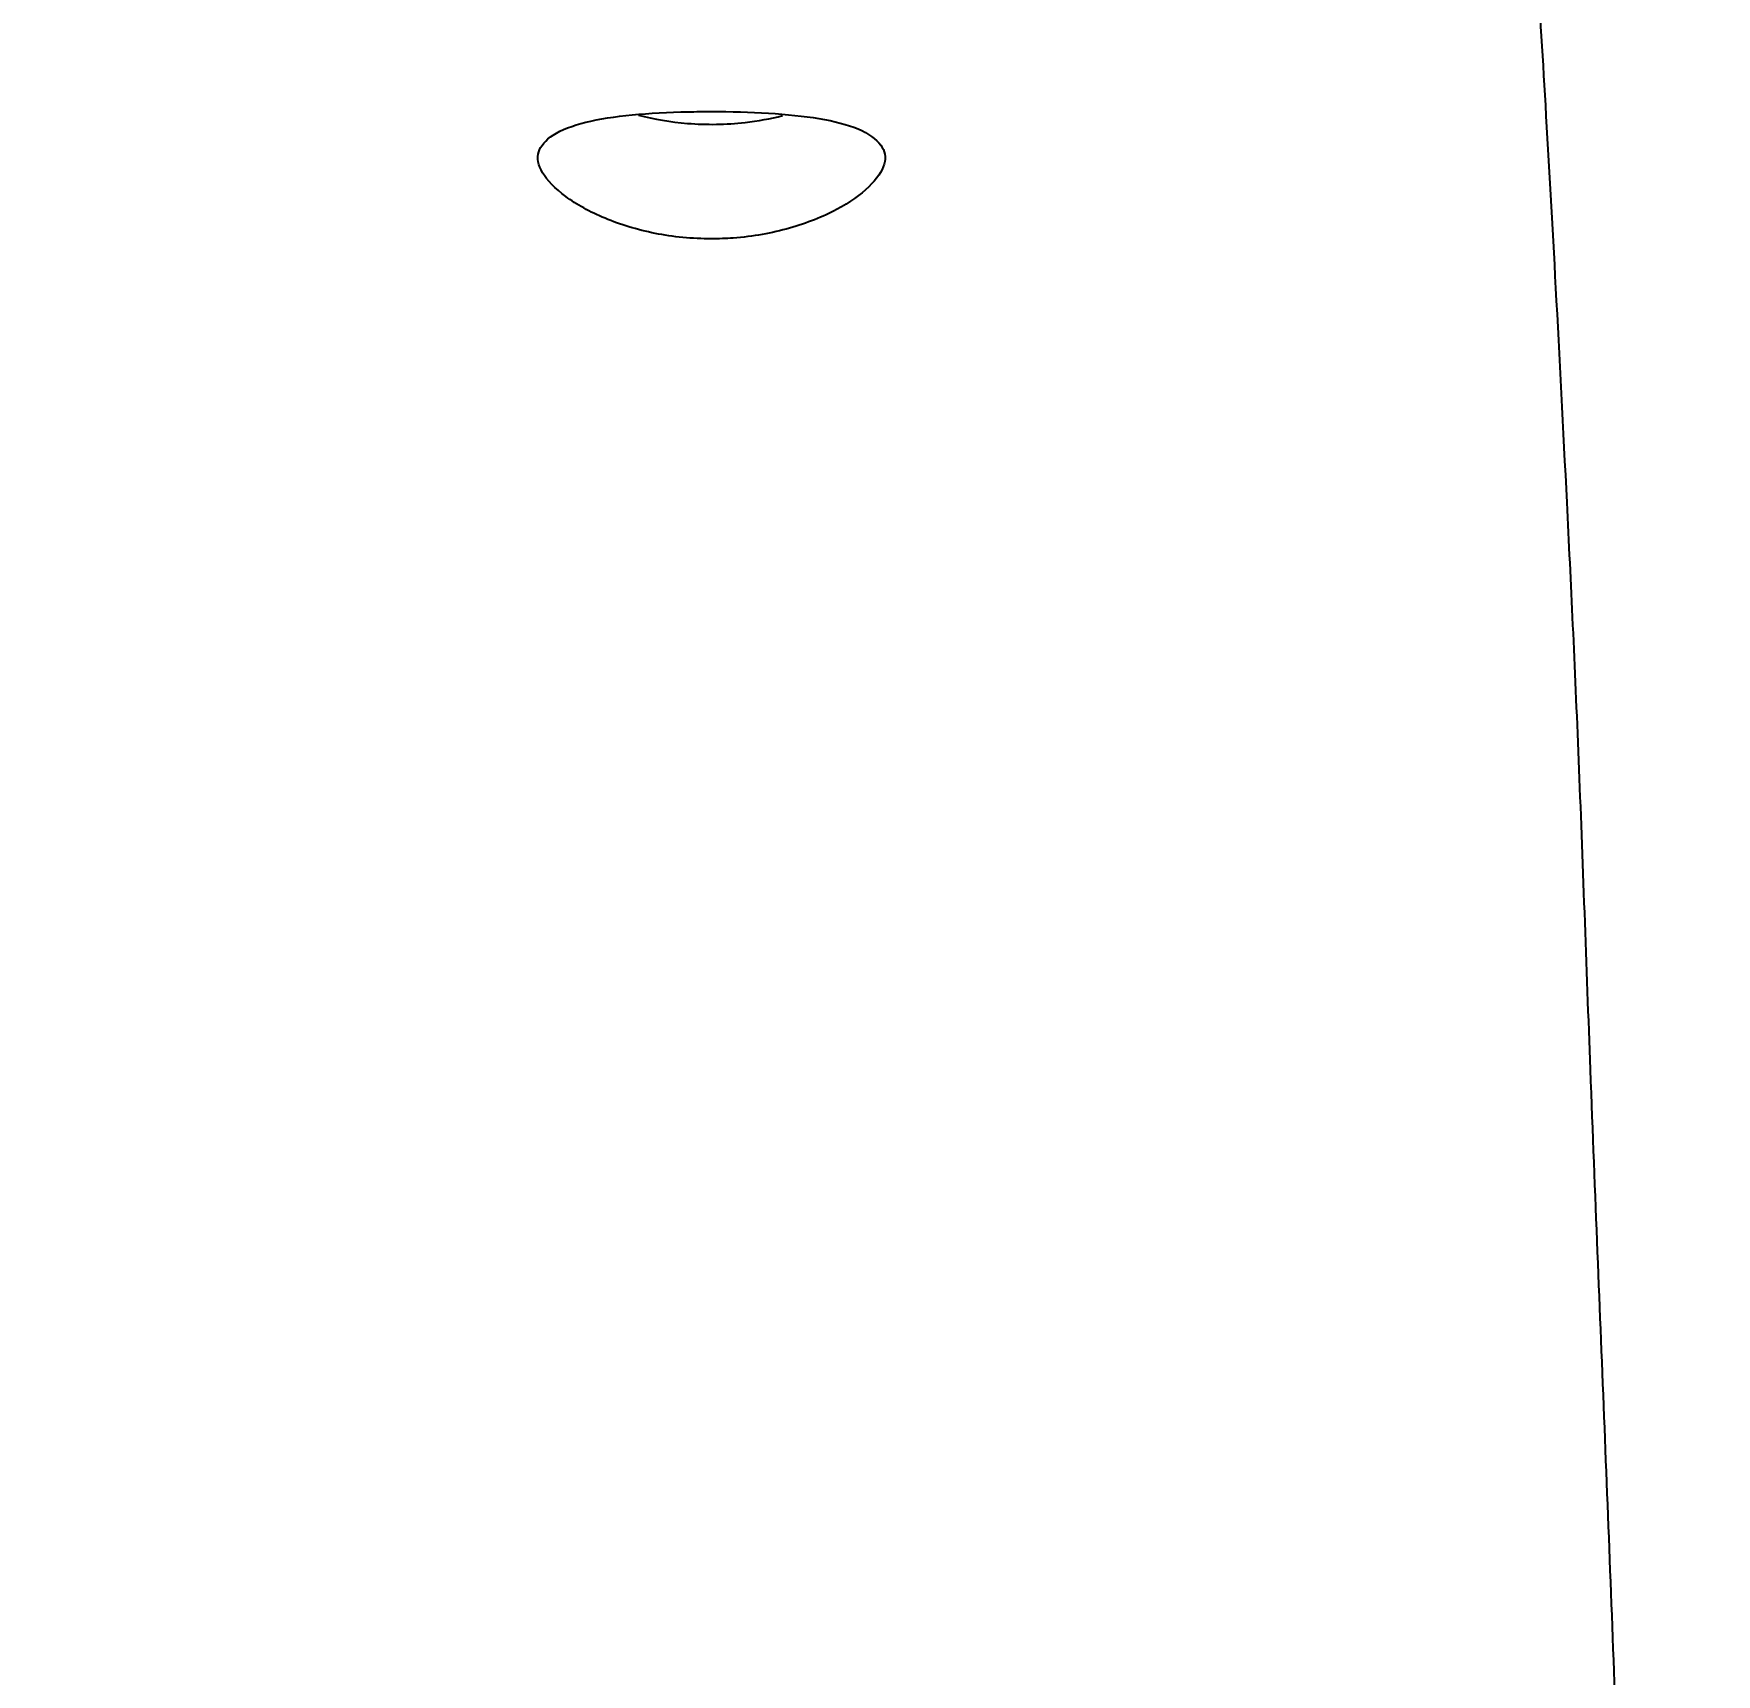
# Model space of a CAD drawing. Extents: x 0 to 1128, y 0 to 827.
# Drawn here: x 206 to 239.91, y 507.86 to 540.94 of the extents above; entities that cross this region are included whole.
import ezdxf

# ---------------------------------------------------------------- set-up
doc = ezdxf.new("R2010")
doc.units = 0
doc.header["$LTSCALE"] = 10
doc.header["$MEASUREMENT"] = 0
doc.header["$PDMODE"] = 3
doc.header["$PDSIZE"] = -10
doc.layers.get('0').update_dxf_attribs({"linetype": 'CONTINUOUS'})
doc.layers.get('DEFPOINTS').update_dxf_attribs({"linetype": 'CONTINUOUS'})
doc.layers.add('1', color=7, linetype='CONTINUOUS')
doc.styles.add('Daelim Dimension', font='')
doc.styles.get('Daelim Dimension').set_extended_font_data('나눔고딕')
doc.dimstyles.new('DEFAULT', dxfattribs={"dimscale": 2, "dimtxt": 2, "dimasz": 2, "dimexe": 0, "dimexo": 2, "dimgap": 1, "dimtad": 1, "dimdec": 0, "dimzin": 9, "dimdsep": 46, "dimtxsty": 'Daelim Dimension', "dimcen": 0.5, "dimclrd": 5, "dimclre": 5, "dimclrt": 256, "dimadec": 1, "dimazin": 0, "dimtfac": 1, "dimtdec": 0, "dimtix": 1, "dimtmove": 0, "dimatfit": 3, "dimfxl": 1, "dimtolj": 1, "dimtzin": 1, "dimlwd": 9, "dimlwe": 9, "dimarcsym": 0})

# ---------------------------------------------------------------- blocks, each defined once
blk = doc.blocks.new('*D5')
at = {"color": 5, "lineweight": 9, "ltscale": 0.5, "transparency": 16777216}
for p, q in [((215.709, 618.245), (119.353, 618.245)), ((119.353, 614.245), (119.353, 322.445)), ((189.657, 318.445), (119.353, 318.445))]:
    blk.add_line(p, q, dxfattribs=at)
at = {"color": 5, "ltscale": 0.5, "transparency": 16777216}
for points in [[(118.687, 614.245), (120.02, 614.245), (119.353, 618.245)], [(118.687, 322.445), (120.02, 322.445), (119.353, 318.445)]]:
    blk.add_solid(points, dxfattribs=at)
at = {"layer": 'DEFPOINTS', "color": 0, "ltscale": 0.5, "transparency": 16777216}
for p in [(219.709, 618.245), (119.353, 318.445), (193.657, 318.445)]:
    blk.add_point(p, dxfattribs=at)
at = {"color": 7, "ltscale": 0.5, "transparency": 16777216, "insert": (111.903, 468.345), "char_height": 10, "attachment_point": 5, "rotation": 90, "style": 'Daelim Dimension'}
blk.add_mtext('\\A1;300', dxfattribs=at)

msp = doc.modelspace()

# ---------------------------------------------------------------- linework, layer by layer
at = {"layer": '1', "color": 7, "linetype": 'Continuous'}
for points, knots in [([(239.907, 447.445), (239.835, 449.631), (239.694, 453.897), (239.489, 460.139), (239.295, 466.052), (239.093, 472.193), (238.886, 478.459), (238.675, 484.738), (238.451, 491.305), (238.207, 498.277), (237.934, 505.731), (237.656, 512.934), (237.39, 519.376), (237.137, 526.575), (236.905, 531.427), (236.682, 535.735), (236.475, 539.422), (236.315, 542.051), (236.198, 543.861), (236.118, 545.051), (236.034, 546.271), (235.936, 547.626), (235.818, 549.175), (235.682, 550.842), (235.528, 552.559), (235.359, 554.336), (235.164, 556.215), (234.97, 558.097), (234.843, 559.37), (234.784, 559.969)], [0, 0, 0, 0, 0.042824, 0.083734, 0.122728, 0.159807, 0.206261, 0.249307, 0.288946, 0.344067, 0.399612, 0.455974, 0.513162, 0.559517, 0.605903, 0.649128, 0.688629, 0.7244, 0.739816, 0.754418, 0.769066, 0.787166, 0.809071, 0.834787, 0.862528, 0.893868, 0.928446, 0.966333, 1, 1, 1, 1]), ([(219.657, 536.799), (219.273, 536.799), (218.883, 536.838), (218.159, 536.982), (217.814, 537.088), (217.205, 537.342), (216.935, 537.494), (216.507, 537.809), (216.346, 537.976), (216.163, 538.286), (216.136, 538.431), (216.213, 538.668), (216.313, 538.79), (216.629, 538.998), (216.854, 539.084), (217.392, 539.215), (217.712, 539.264), (218.408, 539.331), (218.794, 539.352), (219.185, 539.36), (219.341, 539.364), (219.499, 539.366), (219.657, 539.366)], [0, 0, 0, 0, 0.105129, 0.105129, 0.210112, 0.210112, 0.317282, 0.317282, 0.426229, 0.426229, 0.53309, 0.53309, 0.635763, 0.635763, 0.742847, 0.742847, 0.849553, 0.849553, 0.957359, 0.957359, 0.957359, 1, 1, 1, 1]), ([(218.186, 539.294), (218.498, 539.212), (218.835, 539.154), (219.558, 539.096), (219.955, 539.102), (220.593, 539.175), (220.848, 539.223), (221.09, 539.284)], [0, 0, 0, 0, 0.346045, 0.346045, 0.73392, 0.73392, 1, 1, 1, 1]), ([(219.657, 539.366), (220.045, 539.366), (220.439, 539.355), (221.171, 539.31), (221.52, 539.275), (222.131, 539.173), (222.4, 539.104), (222.821, 538.926), (222.978, 538.808), (223.155, 538.568), (223.179, 538.448), (223.096, 538.162), (222.989, 538.003), (222.665, 537.691), (222.443, 537.533), (221.907, 537.246), (221.582, 537.114), (220.878, 536.915), (220.489, 536.845), (220.095, 536.815), (219.95, 536.805), (219.804, 536.799), (219.657, 536.799)], [0, 0, 0, 0, 0.106156, 0.106156, 0.21223, 0.21223, 0.319518, 0.319518, 0.42718, 0.42718, 0.533752, 0.533752, 0.638816, 0.638816, 0.743784, 0.743784, 0.852004, 0.852004, 0.960492, 0.960492, 0.960492, 1, 1, 1, 1])]:
    msp.add_open_spline(points, degree=3, knots=knots, dxfattribs=at)

# ---------------------------------------------------------------- dimensions: what is measured, and where the dimension line sits
at = {"color": 5, "ltscale": 0.5}
dim = msp.add_linear_dim(base=(119.353, 318.445), p1=(219.709, 618.245), p2=(193.657, 318.445), angle=90, text='300', dimstyle='DEFAULT', override={"dimtxt": 5, "dimclrd": 5, "dimclre": 5, "dimclrt": 7}, dxfattribs=at)
dim.commit()
dim.dimension.update_dxf_attribs({"geometry": '*D5', "text_midpoint": (111.903, 468.345)})

doc.saveas('drawing.dxf')
